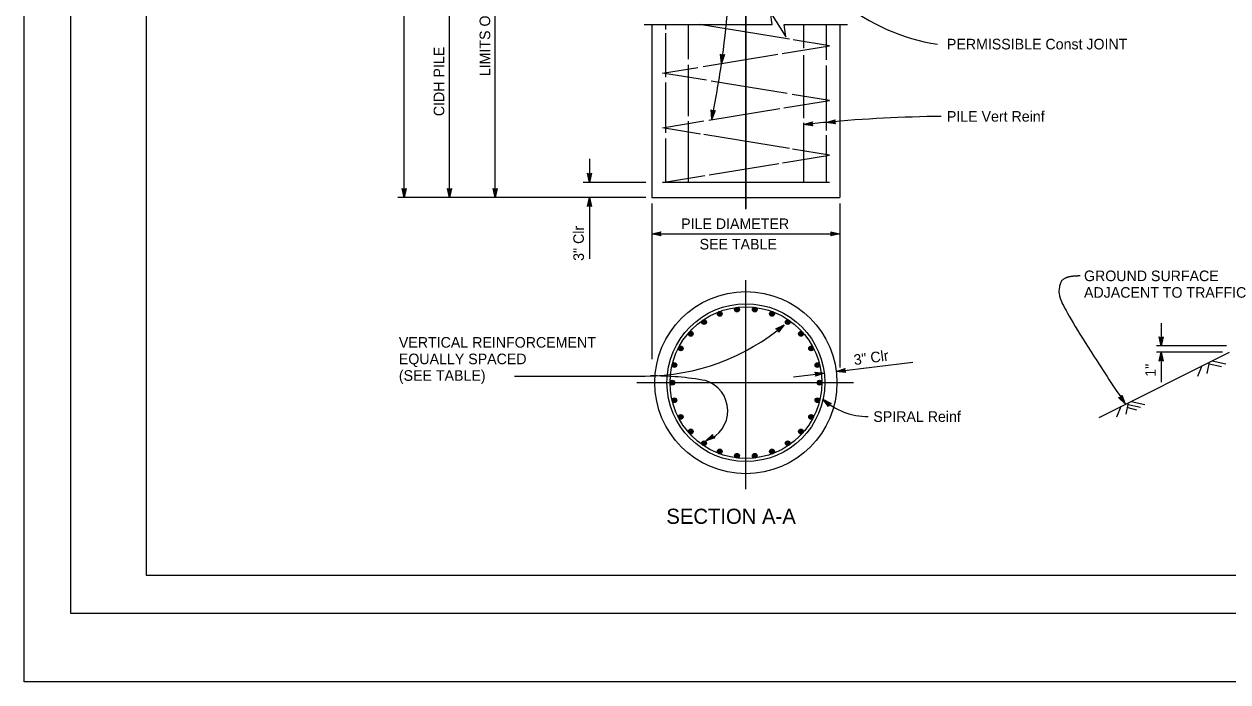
# Model space of a CAD drawing. Extents: x -894 to 866, y -476 to 714.
# Drawn here: x -894 to -99, y -476 to -42 of the extents above; entities that cross this region are included whole.
import ezdxf

# ---------------------------------------------------------------- set-up
doc = ezdxf.new("R2010")
doc.units = 0
for name, color, linetype in [('10 Sheet Format', 7, 'Continuous'), ('56 Stage 3 Anno', 7, 'Continuous'), ('57 Undefined', 7, 'Continuous'), ('59 Sndwall Anno', 7, 'Continuous'), ('60 Nongeo Data', 7, 'Continuous')]:
    doc.layers.add(name, color=color, linetype=linetype)

msp = doc.modelspace()

# ---------------------------------------------------------------- linework, layer by layer
at = {"layer": '10 Sheet Format'}
for p, q in [((-863.46, 668.96), (-863.46, -431.04)), ((-813.45, 643.96), (-813.45, -406.04)), ((-813.45, -406.04), (811.55, -406.04)), ((-863.46, -431.04), (836.55, -431.04))]:
    msp.add_line(p, q, dxfattribs=at)
for points in [[(-894.04, 713.55), (865.96, 713.55), (865.96, -476.45), (-894.04, -476.45)], [(-863.46, -431.04), (836.55, -431.04), (836.55, 668.96), (-863.46, 668.96)]]:
    msp.add_lwpolyline(points, close=True, dxfattribs=at)
at = {"layer": '56 Stage 3 Anno'}
for p, q in [((-417.63, 403.25), (-417.63, -163.87)), ((-643.26, -156.67), (-643.26, -32.06)), ((-613.21, -156.67), (-613.21, -32.76)), ((-583.15, -156.67), (-583.15, -33.69)), ((-433.64, -68.14), (-434.34, -62.02)), ((-434.34, -62.02), (-434.34, -62.02)), ((-434.34, -62.02), (-433.1, -62.96)), ((-433.5, -66.75), (-434.01, -62.29)), ((-433.35, -65.38), (-433.68, -62.5)), ((-431.68, -62.3), (-433.64, -68.14)), ((-432.06, -62.48), (-433.5, -66.76)), ((-432.44, -62.67), (-433.35, -65.38)), ((-433.21, -64.01), (-433.35, -62.78)), ((-432.81, -62.81), (-433.21, -64.01)), ((-433.1, -62.96), (-431.68, -62.3)), ((-431.68, -62.3), (-431.68, -62.3)), ((-433.64, -68.14), (-433.64, -68.14)), ((-440.17, -104.86), (-440.49, -98.71)), ((-440.49, -98.71), (-440.49, -98.71)), ((-440.49, -98.71), (-439.31, -99.72)), ((-439.94, -103.49), (-440.17, -99)), ((-437.85, -99.15), (-440.17, -104.86)), ((-438.24, -99.31), (-439.94, -103.5)), ((-439.71, -102.13), (-439.86, -99.24)), ((-438.63, -99.48), (-439.71, -102.13)), ((-439.48, -100.77), (-439.54, -99.53)), ((-439.01, -99.6), (-439.48, -100.77)), ((-439.31, -99.72), (-437.85, -99.15)), ((-437.85, -99.15), (-437.85, -99.15)), ((-440.17, -104.86), (-440.17, -104.86)), ((-379.57, -108.53), (-373.72, -106.6)), ((-373.45, -109.27), (-379.57, -108.53)), ((-379.57, -108.53), (-379.57, -108.53)), ((-373.7, -108.93), (-378.19, -108.39)), ((-378.18, -108.39), (-373.92, -106.99)), ((-376.81, -108.25), (-374.06, -107.35)), ((-373.97, -108.6), (-376.81, -108.25)), ((-375.43, -108.12), (-374.26, -107.73)), ((-374.18, -108.27), (-375.43, -108.12)), ((-373.72, -106.6), (-374.38, -108.01)), ((-374.38, -108.01), (-373.45, -109.27)), ((-373.72, -106.61), (-373.72, -106.61)), ((-373.45, -109.27), (-373.45, -109.27)), ((-364.54, -107.03), (-358.61, -105.38)), ((-358.47, -108.06), (-364.54, -107.03)), ((-364.54, -107.03), (-364.54, -107.03)), ((-358.7, -107.71), (-363.16, -106.96)), ((-363.15, -106.95), (-358.82, -105.76)), ((-361.78, -106.89), (-358.98, -106.11)), ((-358.96, -107.36), (-361.78, -106.89)), ((-360.39, -106.82), (-359.2, -106.48)), ((-359.15, -107.03), (-360.39, -106.82)), ((-358.61, -105.38), (-359.34, -106.76)), ((-359.34, -106.76), (-358.47, -108.06)), ((-358.61, -105.38), (-358.61, -105.38)), ((-358.47, -108.06), (-358.47, -108.06)), ((-520.92, -131.14), (-520.92, -146.65)), ((-520.92, -146.65), (-522.26, -140.64)), ((-522.26, -140.64), (-520.92, -141.45)), ((-522.25, -140.64), (-522.25, -140.64)), ((-520.93, -145.26), (-521.9, -140.88)), ((-520.92, -143.89), (-521.55, -141.06)), ((-520.92, -142.5), (-521.19, -141.29)), ((-520.92, -141.45), (-519.58, -140.64)), ((-519.58, -140.64), (-520.92, -146.65)), ((-519.94, -140.86), (-520.92, -145.27)), ((-520.3, -141.1), (-520.92, -143.89)), ((-520.64, -141.27), (-520.92, -142.5)), ((-519.58, -140.64), (-519.58, -140.64)), ((-643.26, -156.67), (-644.59, -150.66)), ((-644.59, -150.66), (-644.59, -150.66)), ((-644.59, -150.66), (-643.26, -151.46)), ((-643.26, -155.28), (-644.23, -150.9)), ((-643.26, -151.46), (-641.92, -150.66)), ((-641.92, -150.66), (-643.26, -156.67)), ((-642.27, -150.88), (-643.26, -155.29)), ((-641.92, -150.66), (-641.92, -150.66)), ((-613.21, -156.67), (-614.54, -150.66)), ((-614.54, -150.66), (-614.54, -150.66)), ((-614.54, -150.66), (-613.21, -151.46)), ((-613.21, -155.28), (-614.18, -150.9)), ((-613.21, -151.46), (-611.86, -150.66)), ((-611.86, -150.66), (-613.21, -156.67)), ((-612.22, -150.88), (-613.21, -155.29)), ((-611.86, -150.66), (-611.86, -150.66)), ((-583.15, -156.67), (-584.49, -150.66)), ((-584.49, -150.66), (-584.49, -150.66)), ((-584.49, -150.66), (-583.15, -151.46)), ((-583.16, -155.28), (-584.13, -150.9)), ((-583.15, -151.46), (-581.81, -150.66)), ((-581.81, -150.66), (-583.15, -156.67)), ((-582.17, -150.88), (-583.15, -155.29)), ((-581.81, -150.66), (-581.81, -150.66)), ((-483.74, -146.65), (-524.93, -146.65)), ((-520.92, -146.65), (-520.92, -146.65)), ((-483.74, -156.67), (-647.26, -156.67)), ((-643.26, -153.9), (-643.88, -151.07)), ((-643.25, -152.52), (-643.52, -151.31)), ((-642.63, -151.11), (-643.26, -153.9)), ((-643.26, -156.67), (-643.26, -156.67)), ((-642.98, -151.29), (-643.25, -152.52)), ((-613.2, -153.9), (-613.83, -151.07)), ((-613.2, -152.52), (-613.47, -151.31)), ((-613.21, -156.67), (-613.21, -156.67)), ((-612.58, -151.11), (-613.2, -153.9)), ((-612.93, -151.29), (-613.2, -152.52)), ((-583.15, -153.9), (-583.78, -151.07)), ((-583.15, -152.52), (-583.42, -151.31)), ((-582.53, -151.11), (-583.15, -153.9)), ((-582.88, -151.29), (-583.15, -152.52)), ((-583.15, -156.67), (-583.15, -156.67)), ((-522.27, -162.68), (-520.92, -156.67)), ((-521.91, -162.46), (-520.92, -158.05)), ((-520.92, -156.67), (-520.92, -156.67)), ((-520.92, -156.67), (-519.59, -162.68)), ((-520.92, -156.67), (-520.92, -197.15)), ((-520.92, -158.06), (-519.95, -162.45)), ((-520.92, -161.88), (-522.27, -162.68)), ((-522.27, -162.68), (-522.27, -162.68)), ((-521.55, -162.23), (-520.93, -159.44)), ((-521.2, -162.05), (-520.93, -160.82)), ((-520.93, -159.44), (-520.3, -162.27)), ((-520.93, -160.82), (-520.66, -162.03)), ((-519.59, -162.68), (-520.92, -161.88)), ((-519.59, -162.68), (-519.59, -162.68)), ((-479.74, -160.68), (-479.74, -263.3)), ((-355.53, -160.68), (-355.53, -268.79)), ((-479.74, -180.71), (-473.73, -179.38)), ((-479.74, -180.71), (-355.53, -180.71)), ((-473.73, -182.05), (-479.74, -180.71)), ((-479.74, -180.71), (-479.74, -180.71)), ((-473.94, -181.7), (-478.35, -180.71)), ((-478.34, -180.71), (-473.96, -179.74)), ((-476.97, -180.71), (-474.14, -180.09)), ((-474.18, -181.34), (-476.97, -180.71)), ((-475.58, -180.72), (-474.37, -180.45)), ((-474.35, -180.99), (-475.58, -180.72)), ((-473.73, -179.38), (-474.53, -180.71)), ((-474.53, -180.71), (-473.73, -182.05)), ((-473.73, -179.38), (-473.73, -179.38)), ((-473.73, -182.05), (-473.73, -182.05)), ((-355.53, -180.71), (-361.54, -182.04)), ((-360.73, -180.71), (-361.53, -179.37)), ((-361.53, -179.37), (-361.53, -179.37)), ((-361.53, -179.37), (-355.53, -180.71)), ((-361.53, -182.04), (-360.73, -180.71)), ((-361.53, -182.04), (-361.53, -182.04)), ((-361.32, -179.73), (-356.91, -180.71)), ((-356.92, -180.72), (-361.3, -181.68)), ((-358.29, -180.71), (-361.12, -181.34)), ((-361.08, -180.09), (-358.29, -180.71)), ((-360.91, -180.43), (-359.68, -180.71)), ((-359.68, -180.71), (-360.89, -180.98)), ((-355.53, -180.71), (-355.53, -180.71)), ((-397.79, -243.45), (-392.28, -240.69)), ((-396.32, -243.98), (-397.79, -243.45)), ((-397.79, -243.45), (-397.79, -243.45)), ((-397.4, -243.59), (-393.35, -241.56)), ((-396.99, -243.72), (-394.43, -242.44)), ((-396.63, -243.87), (-395.5, -243.31)), ((-396.1, -245.52), (-396.32, -243.98)), ((-395.5, -243.31), (-396.27, -244.28)), ((-394.43, -242.44), (-396.23, -244.71)), ((-393.36, -241.57), (-396.14, -245.09)), ((-392.28, -240.69), (-396.1, -245.52)), ((-396.1, -245.52), (-396.1, -245.52)), ((-392.28, -240.69), (-392.28, -240.69)), ((-143.47, -239.54), (-143.47, -254.67)), ((-143.47, -254.67), (-144.8, -248.67)), ((-144.8, -248.67), (-144.8, -248.67)), ((-144.8, -248.67), (-143.47, -249.47)), ((-143.47, -253.28), (-144.44, -248.91)), ((-143.46, -251.91), (-144.09, -249.09)), ((-143.46, -250.53), (-143.73, -249.32)), ((-143.47, -249.47), (-142.13, -248.67)), ((-142.13, -248.67), (-143.47, -254.67)), ((-142.48, -248.89), (-143.46, -253.29)), ((-142.84, -249.12), (-143.46, -251.91)), ((-143.19, -249.3), (-143.46, -250.53)), ((-142.13, -248.67), (-142.13, -248.67)), ((-100.39, -254.67), (-146.71, -254.67)), ((-102.97, -258.68), (-146.71, -258.68)), ((-144.81, -264.68), (-143.47, -258.68)), ((-144.45, -264.46), (-143.47, -260.06)), ((-144.09, -264.23), (-143.47, -261.44)), ((-143.47, -254.67), (-143.47, -254.67)), ((-143.47, -258.68), (-143.47, -278.55)), ((-143.47, -258.68), (-143.47, -258.68)), ((-143.47, -258.68), (-142.14, -264.68)), ((-143.47, -261.44), (-142.84, -264.27)), ((-143.46, -260.07), (-142.49, -264.44)), ((-357.98, -271.53), (-307.55, -265.31)), ((-357.98, -271.53), (-352.18, -269.48)), ((-356.6, -271.36), (-352.37, -269.86)), ((-352.18, -269.48), (-352.81, -270.9)), ((-352.18, -269.48), (-352.18, -269.48)), ((-143.47, -263.88), (-144.81, -264.68)), ((-144.81, -264.68), (-144.81, -264.68)), ((-143.74, -264.05), (-143.47, -262.82)), ((-143.47, -262.82), (-143.2, -264.03)), ((-142.14, -264.68), (-143.47, -263.88)), ((-142.14, -264.68), (-142.14, -264.68)), ((-570.3, -274.54), (-484.09, -274.54)), ((-386.21, -275.02), (-365.93, -272.52)), ((-371.1, -273.16), (-372.06, -271.92)), ((-372.06, -271.92), (-372.06, -271.92)), ((-372.06, -271.92), (-365.93, -272.52)), ((-371.8, -272.25), (-367.3, -272.69)), ((-365.93, -272.52), (-371.73, -274.58)), ((-371.73, -274.58), (-371.1, -273.16)), ((-371.73, -274.58), (-371.73, -274.58)), ((-367.31, -272.69), (-371.54, -274.19)), ((-371.53, -272.58), (-368.68, -272.85)), ((-368.68, -272.85), (-371.41, -273.82)), ((-371.31, -272.9), (-370.05, -273.02)), ((-370.05, -273.02), (-371.22, -273.44)), ((-365.93, -272.52), (-365.93, -272.52)), ((-351.85, -272.13), (-357.98, -271.53)), ((-357.98, -271.53), (-357.98, -271.53)), ((-352.11, -271.8), (-356.61, -271.37)), ((-355.23, -271.2), (-352.5, -270.23)), ((-352.39, -271.47), (-355.23, -271.2)), ((-353.86, -271.03), (-352.69, -270.61)), ((-352.6, -271.15), (-353.86, -271.03)), ((-352.81, -270.9), (-351.85, -272.13)), ((-351.85, -272.13), (-351.85, -272.13)), ((-489.52, -278.88), (-346.5, -278.88)), ((-363.03, -294.6), (-366.75, -289.7)), ((-366.75, -289.7), (-366.75, -289.7)), ((-366.75, -289.7), (-361.3, -292.56)), ((-362.96, -294.19), (-365.69, -290.59)), ((-365.68, -290.59), (-361.71, -292.68)), ((-362.91, -293.76), (-364.64, -291.48)), ((-364.64, -291.48), (-362.07, -292.83)), ((-362.82, -293.38), (-363.58, -292.38)), ((-363.58, -292.38), (-362.48, -292.96)), ((-362.77, -293.06), (-363.03, -294.6)), ((-361.3, -292.56), (-362.77, -293.06)), ((-361.3, -292.56), (-361.3, -292.56)), ((-171.75, -288.62), (-170.2, -288.54)), ((-167.31, -292.87), (-171.75, -288.62)), ((-171.75, -288.62), (-171.75, -288.62)), ((-168.09, -291.71), (-171.32, -288.61)), ((-168.85, -290.57), (-170.93, -288.57)), ((-169.61, -289.42), (-170.51, -288.56)), ((-170.2, -288.54), (-169.53, -287.13)), ((-170.07, -288.24), (-169.61, -289.42)), ((-169.88, -287.9), (-168.85, -290.57)), ((-169.71, -287.51), (-168.08, -291.72)), ((-169.53, -287.13), (-169.53, -287.13)), ((-169.53, -287.13), (-167.31, -292.87)), ((-167.31, -292.87), (-167.31, -292.87)), ((-363.03, -294.6), (-363.03, -294.6)), ((-444.04, -317.36), (-439.6, -313.1)), ((-438.21, -315.38), (-444.04, -317.36)), ((-444.04, -317.36), (-444.04, -317.36)), ((-442.86, -316.63), (-439.62, -313.53)), ((-438.58, -315.19), (-442.86, -316.64)), ((-441.68, -315.92), (-439.59, -313.92)), ((-438.97, -315.01), (-441.68, -315.92)), ((-440.5, -315.21), (-439.6, -314.35)), ((-439.3, -314.8), (-440.5, -315.21)), ((-439.6, -313.1), (-439.6, -313.1)), ((-439.6, -313.1), (-439.6, -314.65)), ((-439.6, -314.65), (-438.21, -315.38)), ((-438.21, -315.38), (-438.21, -315.38))]:
    msp.add_line(p, q, dxfattribs=at)
for points in [[(-417.63, -164.3), (-417.63, 400.08)], [(-417.63, -349.23), (-417.63, -211.3)]]:
    msp.add_lwpolyline(points, dxfattribs=at)
for centre, radius, start, end in [((-939.73, 4.5), 511.27, 351.83178, 8.25856), ((-271.73, 73.81), 130.65, 200.63005, 261.40865), ((-1214.48, 51.75), 789.99, 348.56564, 351.27113), ((-276.61, -1064.29), 961.3, 90.72823, 95.24805), ((-276.61, -1064.29), 961.3, 95.24804, 96.14806), ((-484.87, -131), 143.54, 270.30948, 310.16651), ((-478.45, -464.84), 190.4, 79.64093, 90.6392), ((-450.46, -297.43), 20.85, 289.49053, 72.5696), ((-337.01, -257.28), 43.99, 227.46863, 270.14752)]:
    msp.add_arc(centre, radius, start, end, dxfattribs=at)
msp.add_open_spline([(-196.91, -208.43), (-205.39, -208.43), (-211.15, -213.04), (-210.85, -227.69), (-167.31, -292.87)], degree=2, dxfattribs=at)
at = {"layer": '59 Sndwall Anno'}
for p, q in [((-116.78, -267.77), (-119.58, -274.87)), ((-111.94, -265.36), (-113.44, -272.82)), ((-111.95, -266.37), (-103.81, -268.19)), ((-109.97, -264.39), (-100.86, -266.43)), ((-165.31, -292.21), (-166.8, -299.67)), ((-165.32, -293.22), (-157.17, -295.04)), ((-163.34, -291.24), (-154.23, -293.28)), ((-170.15, -294.62), (-172.94, -301.72)), ((-165.62, -295.22), (-159.89, -296.81))]:
    msp.add_line(p, q, dxfattribs=at)
at = {"layer": '60 Nongeo Data'}
for p, q in [((-484.74, -42.48), (-400.38, -42.48)), ((-479.74, -42.48), (-479.74, -156.67)), ((-470.72, -42.48), (-470.72, -45.63)), ((-455.69, -42.48), (-455.69, -65.3)), ((-392.36, -42.48), (-350.52, -42.48)), ((-379.57, -42.48), (-379.57, -58.13)), ((-364.54, -42.48), (-364.54, -65.86)), ((-355.53, -42.48), (-355.53, -156.67)), ((-470.72, -48.16), (-470.72, -77.1)), ((-379.57, -62.77), (-379.57, -104.21)), ((-455.69, -68.95), (-455.69, -102.94)), ((-364.54, -69.51), (-364.54, -112.36)), ((-470.72, -80.75), (-470.72, -114.04)), ((-455.69, -106.17), (-455.69, -146.65)), ((-379.57, -107.3), (-379.57, -146.65)), ((-470.72, -117.69), (-470.72, -146.65)), ((-364.54, -115.45), (-364.54, -146.65)), ((-362.54, -146.65), (-472.72, -146.65)), ((-479.74, -156.67), (-355.53, -156.67)), ((-184.53, -301.87), (-98.39, -258.68))]:
    msp.add_line(p, q, dxfattribs=at)
for points in [[(-400.38, -42.48), (-401.38, -34.46), (-391.36, -50.49), (-392.36, -42.48)], [(-388.81, -52.2), (-448.24, -42.48)], [(-393.64, -61.59), (-362.54, -56.5), (-386.47, -52.58)], [(-445.84, -70.13), (-396.48, -62.06)], [(-443.73, -79.28), (-472.72, -74.53), (-449.38, -70.71)], [(-390.39, -88.01), (-440.47, -79.81)], [(-392.57, -97.48), (-362.54, -92.56), (-387.18, -88.53)], [(-442.19, -105.6), (-395.19, -97.91)], [(-447.51, -114.72), (-472.72, -110.59), (-445.44, -106.13)], [(-388.89, -124.31), (-445.31, -115.08)], [(-393.36, -133.67), (-362.54, -128.62), (-386.84, -124.65)], [(-441.88, -141.61), (-395.94, -134.09)], [(-472.72, -146.65), (-444.72, -142.07)]]:
    msp.add_lwpolyline(points, dxfattribs=at)
for centre, radius in [((-417.63, -278.88), 60.1), ((-417.63, -278.88), 52.09), ((-417.63, -278.88), 50.08), ((-423.49, -230.63), 1.57), ((-423.49, -230.63), 1.38), ((-423.49, -230.63), 1.19), ((-423.49, -230.63), 1), ((-423.49, -230.63), 0.814), ((-423.49, -230.63), 0.626), ((-423.49, -230.63), 0.438), ((-411.77, -230.63), 1.57), ((-411.77, -230.63), 1.38), ((-411.77, -230.63), 1.19), ((-411.77, -230.63), 1), ((-411.77, -230.63), 0.814), ((-411.77, -230.63), 0.626), ((-411.77, -230.63), 0.438), ((-445.24, -238.88), 1.57), ((-445.24, -238.88), 1.38), ((-445.24, -238.88), 1.19), ((-445.24, -238.88), 1), ((-445.24, -238.88), 0.814), ((-445.24, -238.88), 0.626), ((-434.87, -233.44), 1.57), ((-434.87, -233.44), 1.38), ((-434.87, -233.44), 1.19), ((-434.87, -233.44), 1), ((-434.87, -233.44), 0.814), ((-434.87, -233.44), 0.626), ((-434.87, -233.44), 0.438), ((-434.87, -233.44), 0.188), ((-423.49, -230.63), 0.188), ((-411.77, -230.63), 0.188), ((-400.4, -233.44), 1.57), ((-400.4, -233.44), 1.38), ((-400.4, -233.44), 1.19), ((-400.4, -233.44), 1), ((-400.4, -233.44), 0.814), ((-400.4, -233.44), 0.626), ((-400.4, -233.44), 0.438), ((-400.4, -233.44), 0.188), ((-390.02, -238.88), 1.57), ((-390.02, -238.88), 1.38), ((-390.02, -238.88), 1.19), ((-390.02, -238.88), 1), ((-390.02, -238.88), 0.814), ((-390.02, -238.88), 0.626), ((-454.01, -246.65), 1.57), ((-454.01, -246.65), 1.38), ((-454.01, -246.65), 1.19), ((-454.01, -246.65), 1), ((-454.01, -246.65), 0.814), ((-454.01, -246.65), 0.626), ((-454.01, -246.65), 0.438), ((-445.24, -238.88), 0.438), ((-445.24, -238.88), 0.188), ((-390.02, -238.88), 0.438), ((-390.02, -238.88), 0.188), ((-381.25, -246.65), 1.57), ((-381.25, -246.65), 1.38), ((-381.25, -246.65), 1.19), ((-381.25, -246.65), 1), ((-381.25, -246.65), 0.814), ((-381.25, -246.65), 0.626), ((-381.25, -246.65), 0.438), ((-454.01, -246.65), 0.188), ((-381.25, -246.65), 0.188), ((-460.66, -256.29), 1.57), ((-460.66, -256.29), 1.38), ((-460.66, -256.29), 1.19), ((-460.66, -256.29), 1), ((-460.66, -256.29), 0.814), ((-460.66, -256.29), 0.626), ((-460.66, -256.29), 0.438), ((-460.66, -256.29), 0.188), ((-374.6, -256.29), 1.57), ((-374.6, -256.29), 1.38), ((-374.6, -256.29), 1.19), ((-374.6, -256.29), 1), ((-374.6, -256.29), 0.814), ((-374.6, -256.29), 0.626), ((-374.6, -256.29), 0.438), ((-374.6, -256.29), 0.188), ((-464.82, -267.25), 1.57), ((-464.82, -267.25), 1.38), ((-464.82, -267.25), 1.19), ((-464.82, -267.25), 1), ((-464.82, -267.25), 0.814), ((-464.82, -267.25), 0.626), ((-464.82, -267.25), 0.438), ((-464.82, -267.25), 0.188), ((-370.44, -267.25), 1.57), ((-370.44, -267.25), 1.38), ((-370.44, -267.25), 1.19), ((-370.44, -267.25), 1), ((-370.44, -267.25), 0.814), ((-370.44, -267.25), 0.626), ((-370.44, -267.25), 0.438), ((-370.44, -267.25), 0.188), ((-466.23, -278.88), 1.57), ((-466.23, -278.88), 1.38), ((-466.23, -278.88), 1.19), ((-466.23, -278.88), 1), ((-466.23, -278.88), 0.814), ((-369.03, -278.88), 1.57), ((-369.03, -278.88), 1.38), ((-369.03, -278.88), 1.19), ((-369.03, -278.88), 1), ((-369.03, -278.88), 0.814), ((-466.23, -278.88), 0.626), ((-466.23, -278.88), 0.438), ((-466.23, -278.88), 0.188), ((-369.03, -278.88), 0.626), ((-369.03, -278.88), 0.438), ((-369.03, -278.88), 0.188), ((-464.82, -290.51), 1.57), ((-464.82, -290.51), 1.38), ((-464.82, -290.51), 1.19), ((-464.82, -290.51), 1), ((-464.82, -290.51), 0.814), ((-464.82, -290.51), 0.626), ((-464.82, -290.51), 0.438), ((-464.82, -290.51), 0.188), ((-370.44, -290.51), 1.57), ((-370.44, -290.51), 1.38), ((-370.44, -290.51), 1.19), ((-370.44, -290.51), 1), ((-370.44, -290.51), 0.814), ((-370.44, -290.51), 0.626), ((-370.44, -290.51), 0.438), ((-370.44, -290.51), 0.188), ((-460.66, -301.46), 1.57), ((-460.66, -301.46), 1.38), ((-460.66, -301.46), 1.19), ((-460.66, -301.46), 1), ((-460.66, -301.46), 0.814), ((-460.66, -301.46), 0.626), ((-460.66, -301.46), 0.438), ((-460.66, -301.46), 0.188), ((-374.6, -301.47), 1.57), ((-374.6, -301.47), 1.38), ((-374.6, -301.47), 1.19), ((-374.6, -301.47), 1), ((-374.6, -301.47), 0.814), ((-374.6, -301.47), 0.626), ((-374.6, -301.47), 0.438), ((-374.6, -301.47), 0.188), ((-454.01, -311.11), 1.57), ((-454.01, -311.11), 1.38), ((-381.25, -311.11), 1.57), ((-381.25, -311.11), 1.38), ((-454.01, -311.11), 1.19), ((-454.01, -311.11), 1), ((-454.01, -311.11), 0.814), ((-454.01, -311.11), 0.626), ((-454.01, -311.11), 0.438), ((-454.01, -311.11), 0.188), ((-445.24, -318.88), 1.57), ((-445.24, -318.88), 1.38), ((-445.24, -318.88), 1.19), ((-390.02, -318.88), 1.57), ((-390.02, -318.88), 1.38), ((-390.02, -318.88), 1.19), ((-381.25, -311.11), 1.19), ((-381.25, -311.11), 1), ((-381.25, -311.11), 0.814), ((-381.25, -311.11), 0.626), ((-381.25, -311.11), 0.438), ((-381.25, -311.11), 0.188), ((-445.24, -318.88), 1), ((-445.24, -318.88), 0.814), ((-445.24, -318.88), 0.626), ((-445.24, -318.88), 0.438), ((-445.24, -318.88), 0.188), ((-434.86, -324.32), 1.57), ((-434.86, -324.32), 1.38), ((-434.86, -324.32), 1.19), ((-434.86, -324.32), 1), ((-434.86, -324.32), 0.814), ((-434.86, -324.32), 0.626), ((-434.86, -324.32), 0.438), ((-434.86, -324.32), 0.188), ((-423.49, -327.12), 1.57), ((-423.49, -327.12), 1.38), ((-411.77, -327.12), 1.57), ((-411.77, -327.12), 1.38), ((-400.4, -324.32), 1.57), ((-400.4, -324.32), 1.38), ((-400.4, -324.32), 1.19), ((-400.4, -324.32), 1), ((-400.4, -324.32), 0.814), ((-400.4, -324.32), 0.626), ((-400.4, -324.32), 0.438), ((-400.4, -324.32), 0.188), ((-390.02, -318.88), 1), ((-390.02, -318.88), 0.814), ((-390.02, -318.88), 0.626), ((-390.02, -318.88), 0.438), ((-390.02, -318.88), 0.188), ((-423.49, -327.12), 1.19), ((-423.49, -327.12), 1), ((-423.49, -327.12), 0.814), ((-423.49, -327.12), 0.626), ((-423.49, -327.12), 0.438), ((-423.49, -327.12), 0.188), ((-411.77, -327.12), 1.19), ((-411.77, -327.12), 1), ((-411.77, -327.12), 0.814), ((-411.77, -327.12), 0.626), ((-411.77, -327.12), 0.438), ((-411.77, -327.12), 0.188)]:
    msp.add_circle(centre, radius, dxfattribs=at)

# ---------------------------------------------------------------- texts
at = {"layer": '57 Undefined'}
for s, rotation, p in [('LIMITS OF PILE REINFORCEMENT', 90, (-586.4, -76.54)), ('CIDH PILE', 90, (-616.71, -102.95)), ('3" Clr', 90, (-524.55, -198.44)), ('3" Clr', 7.64316, (-345.98, -267.35)), ('1"', 90, (-147.06, -274.94))]:
    msp.add_text(s, height=7, rotation=rotation, dxfattribs=at).set_placement(p)
for s, height, p in [('PERMISSIBLE Const JOINT', 7, (-284.96, -58.88)), ('PILE Vert Reinf', 7, (-284.96, -106.58)), ('PILE DIAMETER', 7, (-460.34, -177.46)), ('SEE TABLE', 7, (-448.18, -190.96)), ('GROUND SURFACE', 7, (-194.47, -211.87)), ('ADJACENT TO TRAFFIC', 7, (-194.47, -222.81)), ('VERTICAL REINFORCEMENT', 7, (-646.68, -255.77)), ('EQUALLY SPACED', 7, (-646.68, -266.7)), ('(SEE TABLE)', 7, (-646.68, -277.64)), ('SPIRAL Reinf', 7, (-333.51, -304.77)), ('SECTION A-A', 10, (-470.12, -372.08))]:
    msp.add_text(s, height=height, dxfattribs=at).set_placement(p)

doc.saveas('drawing.dxf')
